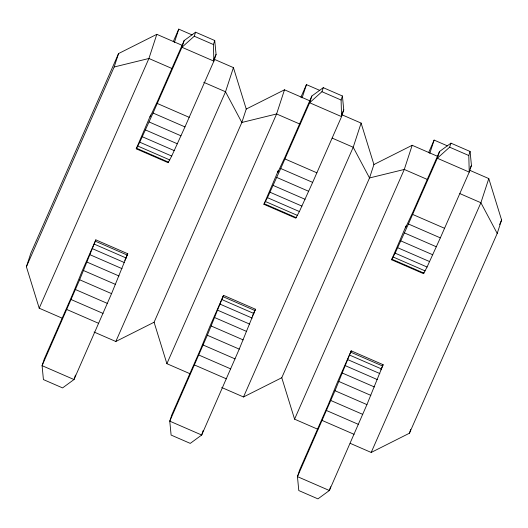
<?xml version="1.0" encoding="UTF-8"?>
<svg xmlns="http://www.w3.org/2000/svg" width="528" height="528" viewBox="0 0 528 528"><rect width="100%" height="100%" fill="white"/><g stroke="black" fill="none" stroke-linecap="round" stroke-linejoin="round"><path stroke-width="0.79" d="M136.231 148.817L150.691 115.012L150.11 116.906L157.588 101.006L184.153 40.564L195.584 32.195L214.731 40.517L216.071 54.437L213.88 61.142L184.972 126.905L171.699 156.057L168.148 162.683L136.231 148.817L139.775 142.19L153.047 113.032L181.955 47.276L184.153 40.564M263.914 204.296L278.375 170.498L277.801 172.392L285.272 156.486L311.837 96.043L323.268 87.674L342.415 95.997L343.754 109.916L341.563 116.629L312.655 182.384L299.383 211.543L295.832 218.17L263.914 204.296L267.458 197.67L280.731 168.518L309.639 102.755L311.837 96.043M391.598 259.776L406.058 225.977L405.484 227.872L412.955 211.972L439.52 151.529L450.952 143.161L470.098 151.483L471.438 165.403L469.247 172.108L440.339 237.871L427.066 267.023L423.515 273.649L391.598 259.776L395.142 253.156L408.415 223.997L437.323 158.242L439.52 151.529M423.515 273.649L423.826 272.408M62.495 318.318L39.211 308.2L26.4 266.765L30.789 253.348L118.549 53.572L156.809 34.327L182.345 45.421M26.4 266.765L114.16 66.99L118.549 53.572M156.809 34.327L148.916 58.483L39.211 308.2M75.471 375.065L74.006 379.54L42.088 365.666L79.642 279.767L95.839 239.87L127.763 253.744L111.56 293.641L74.006 379.54L62.575 387.908L43.421 379.586L42.088 365.666L44.279 358.961L72.818 293.905L82.124 271.088L95.839 239.87M174.418 42.412L178.761 29.126L192.126 34.934M214.731 40.517L213.418 44.543L213.88 61.142L181.955 47.276L194.264 36.221L195.584 32.195M213.893 59.129L233.422 67.617L225.522 91.773L115.823 341.491L94.043 332.026M233.422 67.617L246.233 109.052L241.844 122.47L154.084 322.245L115.823 341.491M310.028 100.907L284.493 89.806L276.599 113.962L166.894 363.686L190.179 373.804M203.155 430.544L201.689 435.019L169.772 421.153L207.326 335.254L223.522 295.357L255.446 309.23L239.243 349.12L201.689 435.019L190.258 443.388L171.105 435.065L169.772 421.153L171.963 414.44L200.501 349.391L209.807 326.568L223.522 295.357M302.102 97.891L306.445 84.612L319.81 90.413M342.415 95.997L341.101 100.023L341.563 116.629L309.639 102.755L321.948 91.7L323.268 87.674M341.576 114.609L361.106 123.097L353.212 147.253L243.507 396.977L221.727 387.512M361.106 123.097L373.916 164.531L369.527 177.956L281.767 377.731L243.507 396.977M437.712 156.387L412.177 145.292L404.283 169.448L294.578 419.166L317.863 429.284M330.594 486.776L329.373 490.505L297.455 476.632L335.009 390.733L351.206 350.836L383.13 364.709L366.927 404.606L329.373 490.505L317.942 498.874L298.789 490.552L297.455 476.632L299.647 469.92L328.185 404.87L337.491 382.054L351.206 350.836M429.785 153.377L434.128 140.092L447.493 145.9M470.098 151.483L468.785 155.509L469.247 172.108L437.323 158.242L449.632 147.187L450.952 143.161M470.012 170.419L488.789 178.583L480.896 202.739L371.191 452.456L350.156 443.315M371.191 452.456L409.451 433.211L410.672 429.488M409.451 433.211L497.211 233.435L501.6 220.018L488.789 178.583M173.21 41.758L178.761 29.126M124.819 260.436L127.763 253.744M213.437 60.43L216.071 54.437M300.894 97.244L306.445 84.612M252.503 315.916L255.446 309.23M341.781 114.411L343.754 109.916M428.578 152.724L434.128 140.092M380.84 369.91L383.13 364.709M470.125 168.399L471.438 165.403M499.613 224.539L501.6 220.018M246.233 109.052L284.493 89.806M373.916 164.531L412.177 145.292M114.16 66.99L148.916 58.483L172.201 68.6M194.264 36.221L213.418 44.543M321.948 91.7L341.101 100.023M449.632 147.187L468.785 155.509M203.742 82.309L225.522 91.773L241.844 122.47L276.599 113.962L299.884 124.08M332.178 138.112L353.212 147.253L369.527 177.956L404.283 169.448L427.568 179.566M459.862 193.598L480.896 202.739L497.211 233.435M157.271 103.462L189.196 117.335M284.955 158.941L316.879 172.814M412.639 214.427L444.563 228.294M153.047 113.032L184.972 126.905M280.731 168.518L312.655 182.384M408.415 223.997L440.339 237.871M149.068 121.948L180.992 135.821M276.751 177.434L308.675 191.301M404.435 232.914L436.359 246.787M145.464 129.934L177.382 143.807M273.148 185.42L305.065 199.287M400.831 240.9L432.749 254.773M142.329 136.752L174.253 150.625M270.013 192.232L301.937 206.105M397.696 247.718L429.62 261.584M139.775 142.19L171.699 156.057M267.458 197.67L299.383 211.543M395.142 253.156L427.066 267.023M137.874 146.084L169.792 159.951M265.558 201.564L297.475 215.437M393.241 257.044L425.159 270.917M136.679 148.315L168.597 162.182M264.363 203.795L296.281 217.668M392.047 259.274L423.964 273.148M95.403 241.217L127.321 255.083M223.087 296.696L255.004 310.57M350.77 352.183L382.688 366.049M94.34 244.167L126.258 258.04M222.024 299.647L253.942 313.52M349.708 355.133L381.625 368.999M92.558 248.734L124.483 262.607M220.242 304.22L252.166 318.087M347.932 359.7L379.85 373.573M90.116 254.78L122.041 268.653M217.8 310.266L249.724 324.133M345.49 365.746L377.408 379.619M87.087 262.126L119.011 275.992M214.771 317.605L246.695 331.478M342.454 373.091L374.378 386.958M83.556 270.541L115.48 284.407M211.24 326.02L243.164 339.893M338.93 381.506L370.847 395.373M79.642 279.767L111.56 293.641M207.326 335.254L239.243 349.12M335.009 390.733L366.927 404.606M75.451 289.535L107.369 303.409M203.135 345.015L235.052 358.888M330.818 400.501L362.736 414.368M71.115 299.541L103.039 313.414M198.799 355.021L230.723 368.894M326.482 410.507L358.406 424.373M66.772 309.481L98.69 323.354M194.456 364.96L226.373 378.833M322.139 420.446L354.057 434.313M281.767 377.731L294.578 419.166M154.084 322.245L166.894 363.686"/></g></svg>
